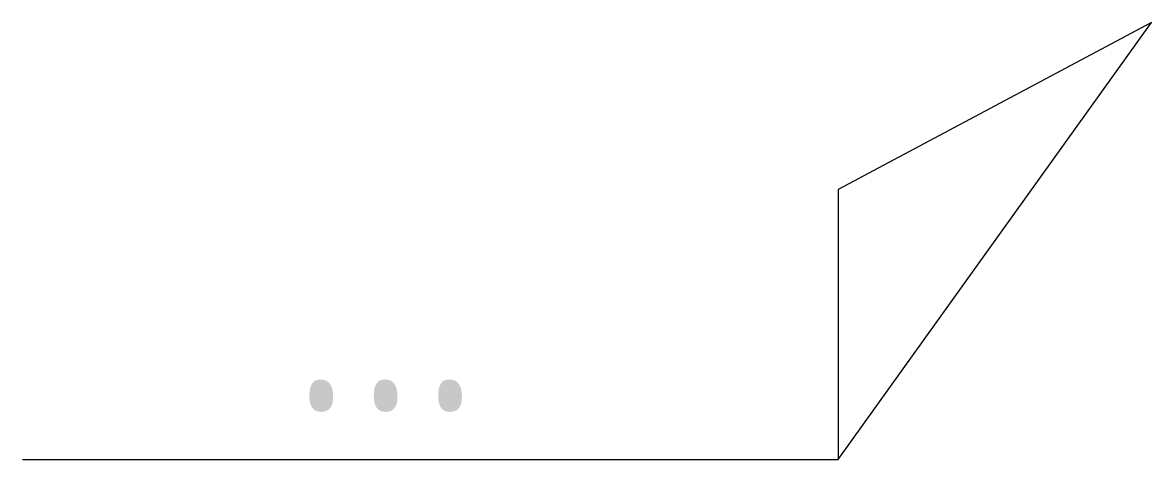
# Model space of a CAD drawing. Extents: x -8.87 to 0, y -3.44 to 0.
import ezdxf
from ezdxf.enums import TextEntityAlignment as Align

# ---------------------------------------------------------------- set-up
doc = ezdxf.new("R2010")
doc.units = 0
doc.header["$LTSCALE"] = 0.2
doc.styles.add('NLCS-ISO', font='NLCS-ISO.ttf')

msp = doc.modelspace()

# ---------------------------------------------------------------- hatches: boundary and pattern name
h = msp.add_hatch()
h.set_pattern_fill('ANGLE', color=256)
h.set_pattern_definition([(0, (0, 0), (0, 6.985), [5.08, -1.905]), (90, (0, 0), (-6.985, 4e-16), [5.08, -1.905])])
h.paths.add_polyline_path([(0, 0), (-2.4607, -1.3124), (-2.4607, -3.4351)])

# ---------------------------------------------------------------- linework, layer by layer
for p, q in [((0, 0), (-2.4607, -1.3124)), ((-2.4607, -3.4351), (0, 0)), ((-2.4607, -1.3124), (-2.4607, -3.4351)), ((-8.8653, -3.4353), (-2.4607, -3.4351))]:
    msp.add_line(p, q)

# ---------------------------------------------------------------- texts
at = {"style": 'NLCS-ISO'}
msp.add_attdef('...', text='...', height=1.8, dxfattribs=at).set_placement((-6.014, -2.1614), align=Align.MIDDLE)

doc.saveas('drawing.dxf')
